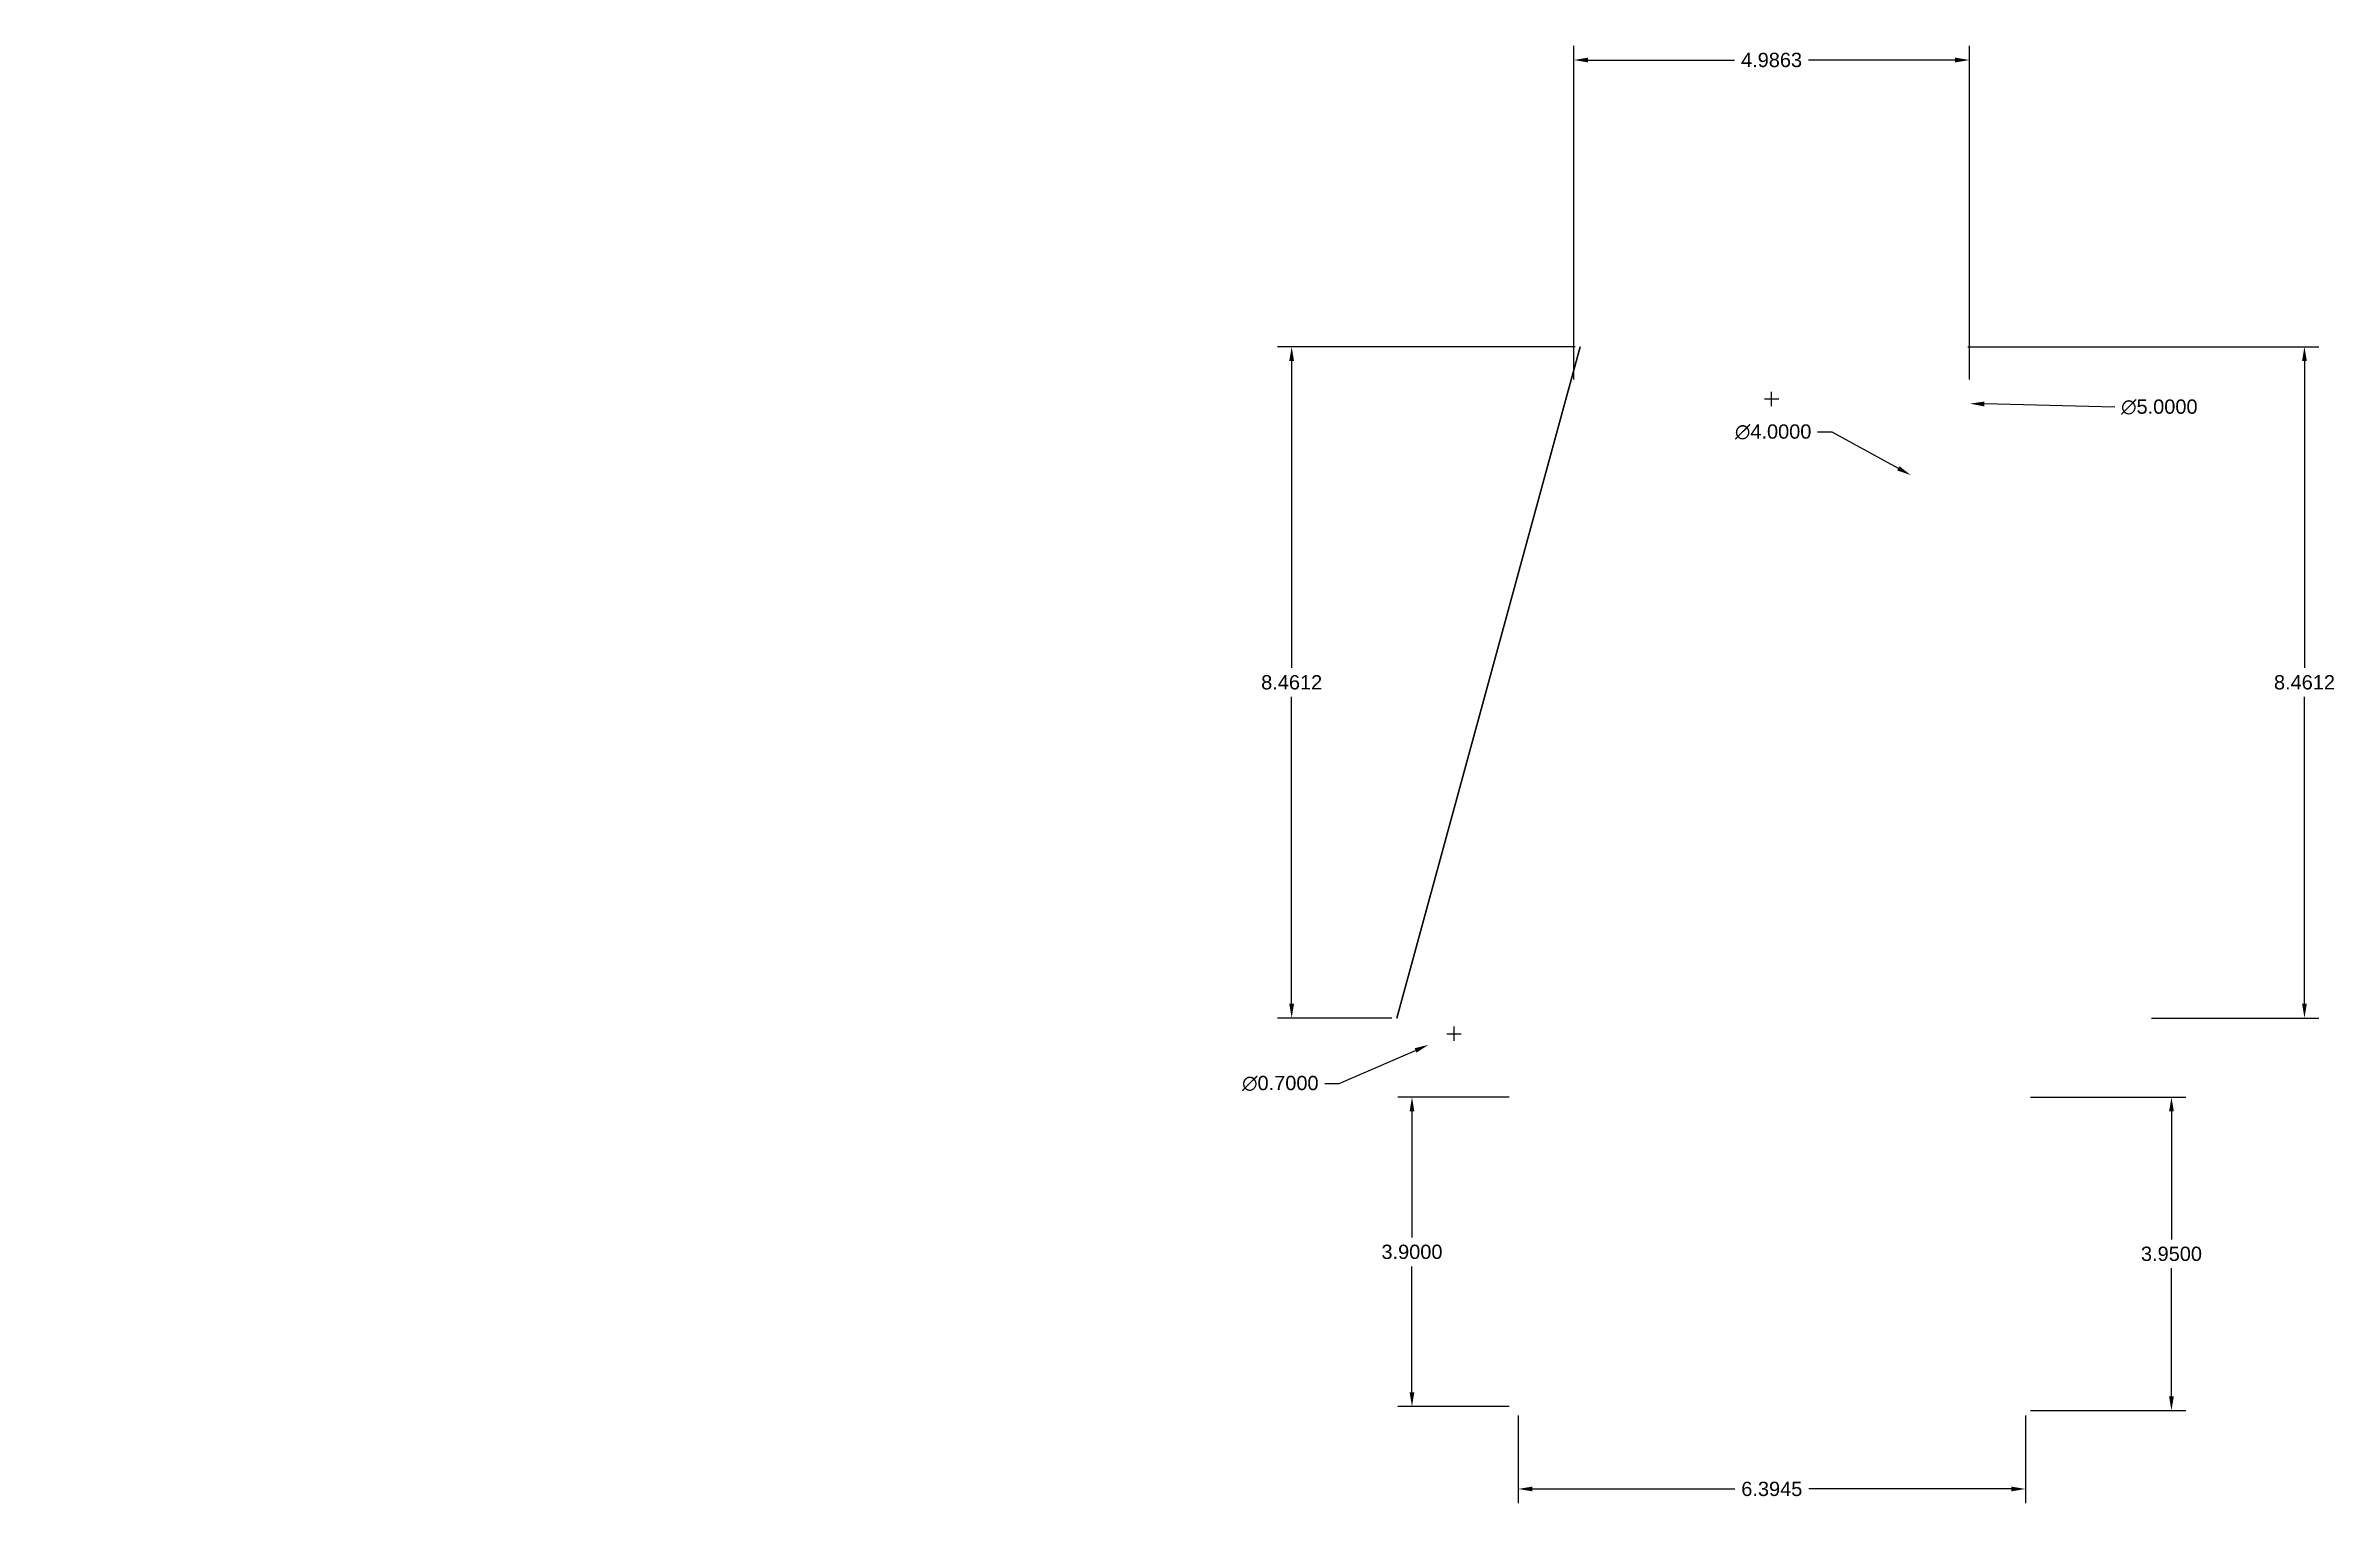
# Model space of a CAD drawing. Header units: inches. Extents: x 0 to 28.8, y -0.8 to 17.6.
import ezdxf

# ---------------------------------------------------------------- set-up
doc = ezdxf.new("R2010")
doc.units = ezdxf.units.IN
doc.header["$MEASUREMENT"] = 0
doc.styles.get("Standard").update_dxf_attribs({"font": 'arial.ttf'})
doc.dimstyles.get("Standard").update_dxf_attribs({"dimtxt": 0.18, "dimasz": 0.18, "dimexe": 0.18, "dimexo": 0.0625, "dimgap": 0.09, "dimtad": 0, "dimtih": 1, "dimtoh": 1, "dimdec": 4, "dimzin": 0, "dimdsep": 46, "dimtxsty": 'Standard', "dimcen": 0.09, "dimadec": 0, "dimazin": 0, "dimtfac": 1, "dimtdec": 4, "dimtofl": 0, "dimtmove": 0, "dimatfit": 3, "dimfxl": 1, "dimtolj": 1, "dimtzin": 0, "dimarcsym": 0})

# ---------------------------------------------------------------- blocks, each defined once
blk = doc.blocks.new('*D1')
at = {"layer": 'Defpoints', "color": 0, "transparency": 16777216}
for p in [(19.296, 13.167, 8.377), (19.296, 13.167, 8.377), (21.746, 13.167), (0, 0), (0, 0)]:
    blk.add_point(p, dxfattribs=at)
blk = doc.blocks.new('*D2')
at = {"color": 0, "lineweight": -2, "transparency": 16777216}
for p, q in [((19.253, 13.414), (19.253, 17.619)), ((24.239, 13.414), (24.239, 17.619)), ((19.433, 17.439), (21.279, 17.439)), ((24.059, 17.439), (22.213, 17.439))]:
    blk.add_line(p, q, dxfattribs=at)
at = {"color": 0, "transparency": 16777216}
for points in [[(19.433, 17.469), (19.433, 17.409), (19.253, 17.439)], [(24.059, 17.469), (24.059, 17.409), (24.239, 17.439)]]:
    blk.add_solid(points, dxfattribs=at)
at = {"layer": 'Defpoints', "color": 0, "transparency": 16777216}
for p in [(24.239, 17.439), (19.253, 13.352, 4.377), (24.239, 13.352, 4.377)]:
    blk.add_point(p, dxfattribs=at)
at = {"color": 0, "transparency": 16777216, "insert": (21.746, 17.439), "char_height": 0.18, "attachment_point": 5}
blk.add_mtext('\\A1;4.9863', dxfattribs=at)
blk = doc.blocks.new('*D3')
at = {"color": 0, "lineweight": -2, "transparency": 16777216}
for p, q in [((22.327, 12.751), (22.507, 12.751)), ((22.507, 12.751), (23.343, 12.294))]:
    blk.add_line(p, q, dxfattribs=at)
at = {"color": 0, "transparency": 16777216}
blk.add_solid([(23.357, 12.32), (23.328, 12.267), (23.501, 12.207)], dxfattribs=at)
at = {"layer": 'Defpoints', "color": 0, "transparency": 16777216}
for p in [(19.991, 14.127, 1.877), (23.501, 12.207, 1.877)]:
    blk.add_point(p, dxfattribs=at)
at = {"color": 0, "transparency": 16777216, "insert": (21.766, 12.751), "char_height": 0.18, "attachment_point": 5}
blk.add_mtext('\\A1;∅4.0000', dxfattribs=at)
blk = doc.blocks.new('*D4')
at = {"color": 0, "lineweight": -2, "transparency": 16777216}
for p, q in [((21.656, 13.167), (21.836, 13.167)), ((21.746, 13.077), (21.746, 13.257)), ((26.071, 13.065), (24.425, 13.104))]:
    blk.add_line(p, q, dxfattribs=at)
at = {"color": 0, "transparency": 16777216}
blk.add_solid([(24.426, 13.134), (24.425, 13.074), (24.245, 13.108)], dxfattribs=at)
at = {"layer": 'Defpoints', "color": 0, "transparency": 16777216}
for p in [(19.247, 13.226, 4.377), (24.245, 13.108, 4.377)]:
    blk.add_point(p, dxfattribs=at)
at = {"color": 0, "transparency": 16777216, "insert": (26.632, 13.065), "char_height": 0.18, "attachment_point": 5}
blk.add_mtext('\\A1;∅5.0000', dxfattribs=at)
blk = doc.blocks.new('*D5')
at = {"color": 0, "lineweight": -2, "transparency": 16777216}
for p, q in [((24.22, 13.826), (28.641, 13.826)), ((28.461, 13.646), (28.461, 9.777)), ((28.461, 5.545), (28.461, 9.414)), ((26.532, 5.365), (28.641, 5.365))]:
    blk.add_line(p, q, dxfattribs=at)
at = {"color": 0, "transparency": 16777216}
for points in [[(28.431, 13.646), (28.491, 13.646), (28.461, 13.826)], [(28.431, 5.545), (28.491, 5.545), (28.461, 5.365)]]:
    blk.add_solid(points, dxfattribs=at)
at = {"layer": 'Defpoints', "color": 0, "transparency": 16777216}
for p in [(24.158, 13.826, 4.377), (28.461, 13.826), (26.47, 5.365, 4.377)]:
    blk.add_point(p, dxfattribs=at)
at = {"color": 0, "transparency": 16777216, "insert": (28.461, 9.595), "char_height": 0.18, "attachment_point": 5}
blk.add_mtext('\\A1;8.4612', dxfattribs=at)
blk = doc.blocks.new('*D6')
at = {"color": 0, "lineweight": -2, "transparency": 16777216}
for p, q in [((19.272, 13.826), (15.519, 13.826)), ((15.699, 13.646), (15.699, 9.777)), ((15.699, 5.545), (15.699, 9.414)), ((16.96, 5.365), (15.519, 5.365))]:
    blk.add_line(p, q, dxfattribs=at)
at = {"color": 0, "transparency": 16777216}
for points in [[(15.669, 13.646), (15.729, 13.646), (15.699, 13.826)], [(15.669, 5.545), (15.729, 5.545), (15.699, 5.365)]]:
    blk.add_solid(points, dxfattribs=at)
at = {"layer": 'Defpoints', "color": 0, "transparency": 16777216}
for p in [(19.334, 13.826, 4.377), (15.699, 5.365), (17.023, 5.365, 4.377)]:
    blk.add_point(p, dxfattribs=at)
at = {"color": 0, "transparency": 16777216, "insert": (15.699, 9.595), "char_height": 0.18, "attachment_point": 5}
blk.add_mtext('\\A1;8.4612', dxfattribs=at)
blk = doc.blocks.new('*D7')
at = {"color": 0, "lineweight": -2, "transparency": 16777216}
for p, q in [((17.746, 5.077), (17.746, 5.257)), ((16.298, 4.54), (17.26, 4.956)), ((17.656, 5.167), (17.836, 5.167)), ((16.118, 4.54), (16.298, 4.54))]:
    blk.add_line(p, q, dxfattribs=at)
at = {"color": 0, "transparency": 16777216}
blk.add_solid([(17.248, 4.984), (17.272, 4.929), (17.425, 5.028)], dxfattribs=at)
at = {"layer": 'Defpoints', "color": 0, "transparency": 16777216}
for p in [(18.067, 5.306, 1.877), (17.425, 5.028, 1.877)]:
    blk.add_point(p, dxfattribs=at)
at = {"color": 0, "transparency": 16777216, "insert": (15.556, 4.54), "char_height": 0.18, "attachment_point": 5}
blk.add_mtext('\\A1;∅0.7000', dxfattribs=at)
blk = doc.blocks.new('*D8')
at = {"color": 0, "lineweight": -2, "transparency": 16777216}
for p, q in [((18.439, 4.367), (17.035, 4.367)), ((17.215, 4.187), (17.215, 2.599)), ((17.215, 0.647), (17.215, 2.235)), ((18.439, 0.467), (17.035, 0.467))]:
    blk.add_line(p, q, dxfattribs=at)
at = {"color": 0, "transparency": 16777216}
for points in [[(17.185, 4.187), (17.245, 4.187), (17.215, 4.367)], [(17.185, 0.647), (17.245, 0.647), (17.215, 0.467)]]:
    blk.add_solid(points, dxfattribs=at)
at = {"layer": 'Defpoints', "color": 0, "transparency": 16777216}
for p in [(17.215, 4.367), (18.502, 4.367, 1.927), (18.502, 0.467, 1.927)]:
    blk.add_point(p, dxfattribs=at)
at = {"color": 0, "transparency": 16777216, "insert": (17.215, 2.417), "char_height": 0.18, "attachment_point": 5}
blk.add_mtext('\\A1;3.9000', dxfattribs=at)
blk = doc.blocks.new('*D9')
at = {"color": 0, "lineweight": -2, "transparency": 16777216}
for p, q in [((25.009, 4.367), (26.965, 4.367)), ((26.785, 4.187), (26.785, 2.574)), ((26.785, 0.597), (26.785, 2.21)), ((25.009, 0.417), (26.965, 0.417))]:
    blk.add_line(p, q, dxfattribs=at)
at = {"color": 0, "transparency": 16777216}
for points in [[(26.755, 4.187), (26.815, 4.187), (26.785, 4.367)], [(26.755, 0.597), (26.815, 0.597), (26.785, 0.417)]]:
    blk.add_solid(points, dxfattribs=at)
at = {"layer": 'Defpoints', "color": 0, "transparency": 16777216}
for p in [(24.946, 4.367, 1.877), (26.785, 4.367), (24.946, 0.417, 1.877)]:
    blk.add_point(p, dxfattribs=at)
at = {"color": 0, "transparency": 16777216, "insert": (26.785, 2.392), "char_height": 0.18, "attachment_point": 5}
blk.add_mtext('\\A1;3.9500', dxfattribs=at)
blk = doc.blocks.new('*D10')
at = {"color": 0, "lineweight": -2, "transparency": 16777216}
for p, q in [((18.552, 0.355), (18.552, -0.751)), ((24.946, 0.355), (24.946, -0.751)), ((18.732, -0.571), (21.284, -0.571)), ((24.766, -0.571), (22.214, -0.571))]:
    blk.add_line(p, q, dxfattribs=at)
at = {"color": 0, "transparency": 16777216}
for points in [[(18.732, -0.541), (18.732, -0.601), (18.552, -0.571)], [(24.766, -0.541), (24.766, -0.601), (24.946, -0.571)]]:
    blk.add_solid(points, dxfattribs=at)
at = {"layer": 'Defpoints', "color": 0, "transparency": 16777216}
for p in [(18.552, 0.417, 1.877), (24.946, 0.417, 1.877), (18.552, -0.571)]:
    blk.add_point(p, dxfattribs=at)
at = {"color": 0, "transparency": 16777216, "insert": (21.749, -0.571), "char_height": 0.18, "attachment_point": 5}
blk.add_mtext('\\A1;6.3945', dxfattribs=at)

msp = doc.modelspace()

# ---------------------------------------------------------------- linework, layer by layer
at = {"elevation": 4.37733}
msp.add_lwpolyline([(17.02254, 5.36487), (19.33442, 13.82611)], close=True, dxfattribs=at)

# ---------------------------------------------------------------- dimensions: what is measured, and where the dimension line sits
for base, p1, p2, picture, middle in [((24.23919, 17.43889), (19.25285, 13.35185, 4.37733), (24.23919, 13.35185, 4.37733), '*D2', (21.74602, 17.43889)), ((18.55154, -0.5708), (24.94602, 0.41719, 1.87733), (18.55154, 0.41719, 1.87733), '*D10', (21.74878, -0.5708))]:
    dim = msp.add_linear_dim(base=base, p1=p1, p2=p2, dimstyle='Standard')
    dim.commit()
    dim.dimension.update_dxf_attribs({"geometry": picture, "text_midpoint": middle})
for p1, p2, picture, middle in [((19.9915, 14.12721, 1.87733), (23.50055, 12.20717, 1.87733), '*D3', (21.7656, 12.75089)), ((19.24672, 13.22619, 4.37733), (24.24532, 13.10818, 4.37733), '*D4', (26.07063, 13.06509)), ((18.06716, 5.30637, 1.87733), (17.42488, 5.02801, 1.87733), '*D7', (15.55649, 4.5395))]:
    dim = msp.add_diameter_dim_2p(p1=p1, p2=p2, dimstyle='Standard')
    dim.commit()
    dim.dimension.update_dxf_attribs({"geometry": picture, "text_midpoint": middle, "dimtype": 163})
for base, p1, p2, picture, middle in [((15.699, 5.36487), (19.33442, 13.82611, 4.37733), (17.02254, 5.36487, 4.37733), '*D6', (15.699, 9.59549)), ((28.46118, 13.82611), (26.4695, 5.36487, 4.37733), (24.15762, 13.82611, 4.37733), '*D5', (28.46118, 9.59549)), ((17.21549, 4.36719), (18.50154, 0.46719, 1.92733), (18.50154, 4.36719, 1.92733), '*D8', (17.21549, 2.41719)), ((26.78481, 4.36719), (24.94602, 0.41719, 1.87733), (24.94602, 4.36719, 1.87733), '*D9', (26.78481, 2.39219))]:
    dim = msp.add_linear_dim(base=base, p1=p1, p2=p2, angle=90, dimstyle='Standard')
    dim.commit()
    dim.dimension.update_dxf_attribs({"geometry": picture, "text_midpoint": middle})
dim = msp.add_angular_dim_2l(base=(21.746021358, 13.1671882591), line1=((0, 0), (0, 0)), line2=((19.296021358, 13.1671882591, 8.3773280976), (19.296021358, 13.1671882591, 8.3773280976)), dimstyle='Standard')
dim.commit()
dim.dimension.update_dxf_attribs({"geometry": '*D1', "text_midpoint": (21.746021358, 13.1671882591)})

doc.saveas('drawing.dxf')
